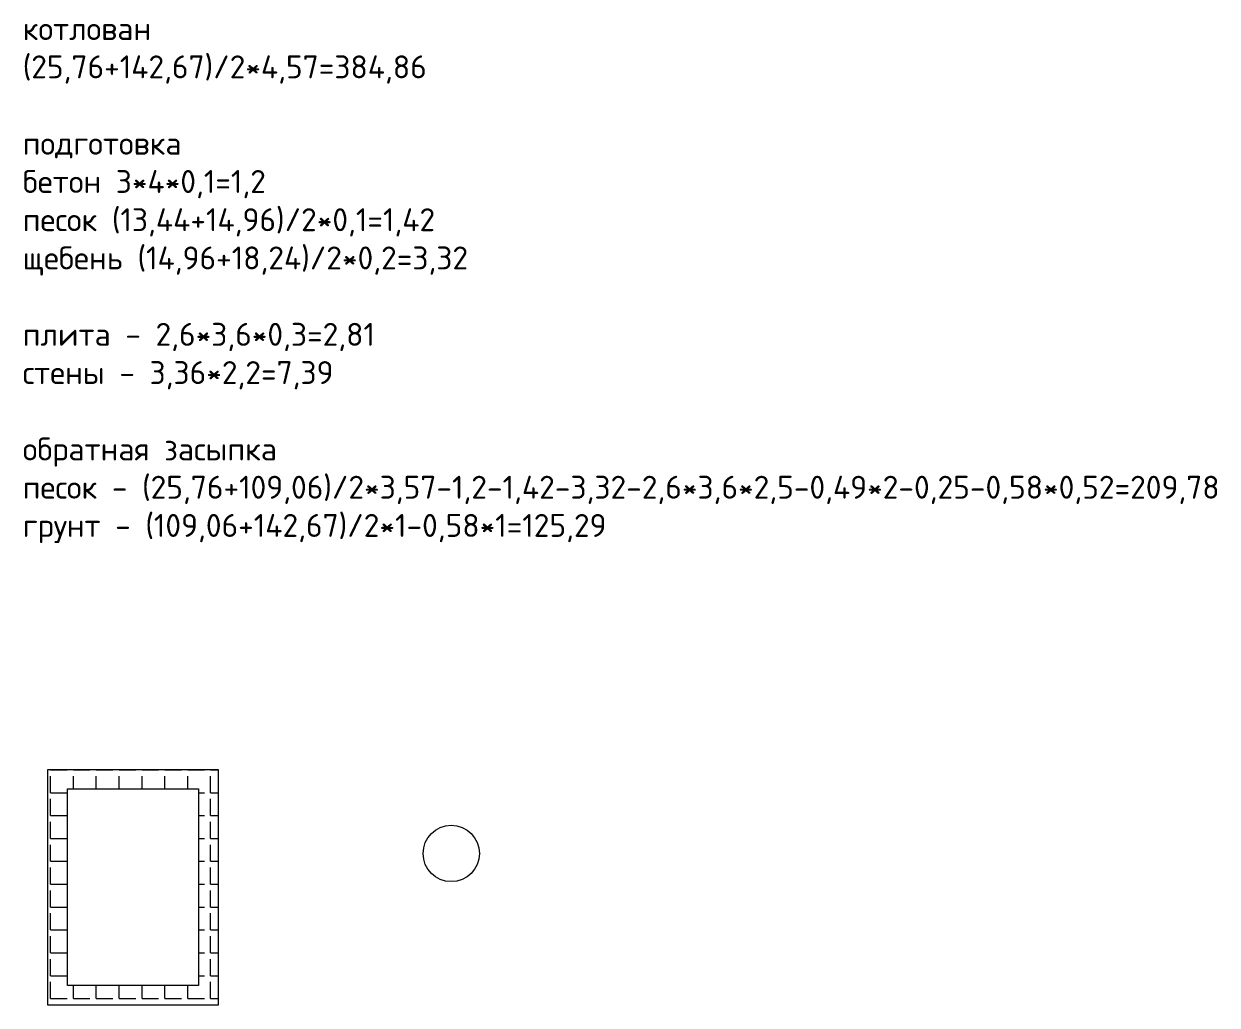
# Model space of a CAD drawing. Header units: millimetres. Extents: x 4549725 to 4654742, y -2132028 to -2073990.
# Drawn here: x 4549725 to 4567936, y -2097481 to -2082499 of the extents above; entities that cross this region are included whole.
import ezdxf

# ---------------------------------------------------------------- set-up
doc = ezdxf.new("R2010")
doc.units = ezdxf.units.MM
doc.layers.add('помощь', color=1, linetype='Continuous', lineweight=0, plot=False)
doc.layers.add('штриховка', color=7, linetype='Continuous', lineweight=9)
doc.styles.add('ISOCPEUR', font='isocpeur.ttf')

msp = doc.modelspace()

# ---------------------------------------------------------------- hatches: boundary and pattern name
at = {"layer": 'штриховка'}
h = msp.add_hatch(dxfattribs=at)
h.set_pattern_fill('ANGLE', color=256, scale=50)
h.set_pattern_definition([(0, (4067467, -2250701.24), (0, 349.25), [254, -95.25]), (90, (4067467, -2250701.24), (-349.25, 2e-14), [254, -95.25])])
h.paths.add_polyline_path([(4552690.9, -2093880.8), (4550090.9, -2093880.8), (4550090.9, -2097480.8), (4552690.9, -2097480.8)])
h.paths.add_polyline_path([(4552390.9, -2097180.8), (4550390.9, -2097180.8), (4550390.9, -2094180.8), (4552390.9, -2094180.8)], flags=16)

# ---------------------------------------------------------------- linework, layer by layer
at = {"layer": 'помощь'}
for points in [[(4550090.9, -2093880.8), (4552690.9, -2093880.8), (4552690.9, -2097480.8), (4550090.9, -2097480.8)], [(4550390.9, -2094180.8), (4552390.9, -2094180.8), (4552390.9, -2097180.8), (4550390.9, -2097180.8)]]:
    msp.add_lwpolyline(points, close=True, dxfattribs=at)
msp.add_circle((4556247.7, -2095165.1), 430, dxfattribs=at)

# ---------------------------------------------------------------- texts
at = {"lineweight": 50, "ltscale": 10, "insert": (4549706.7, -2082397.1), "char_height": 350, "attachment_point": 1, "style": 'ISOCPEUR'}
msp.add_mtext_dynamic_manual_height_columns('\\A1;котлован \\P(25,76+142,67)/2*4,57=384,86\\P\\Pподготовка\\Pбетон 3*4*0,1=1,2\\Pпесок (13,44+14,96)/2*0,1=1,42\\Pщебень (14,96+18,24)/2*0,2=3,32\\P\\Pплита - 2,6*3,6*0,3=2,81\\Pстены - 3,36*2,2=7,39\\P\\Pобратная засыпка\\Pпесок - (25,76+109,06)/2*3,57-1,2-1,42-3,32-2,6*3,6*2,5-0,49*2-0,25-0,58*0,52=209,78\\Pгрунт - (109,06+142,67)/2*1-0,58*1=125,29\\P ', width=23121.591, gutter_width=37, heights=[0], dxfattribs=at)

doc.saveas('drawing.dxf')
